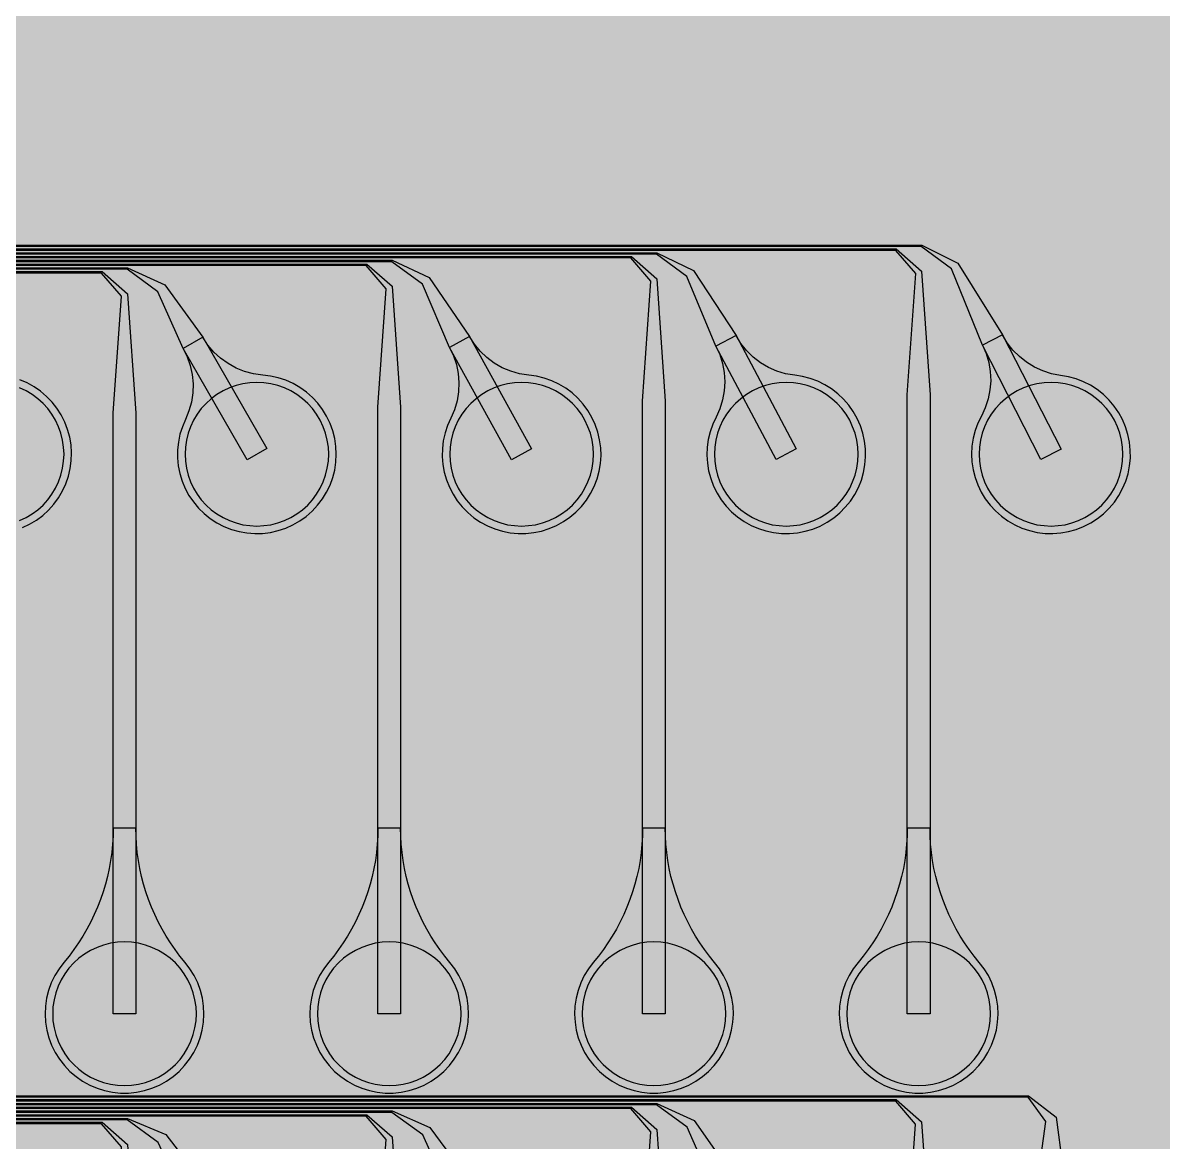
# Model space of a CAD drawing. Header units: metres. Extents: x -7220 to 10980, y -29667 to 1833.
# Drawn here: x -1167 to 341, y -23952 to -22472 of the extents above; entities that cross this region are included whole.
import ezdxf

# ---------------------------------------------------------------- set-up
doc = ezdxf.new("R2010")
doc.units = ezdxf.units.M
for name, color, linetype in [('Metal1', 4, 'CONTINUOUS'), ('Polyimide', 7, 'CONTINUOUS'), ('Polyimide_Negative', 5, 'CONTINUOUS')]:
    doc.layers.add(name, color=color, linetype=linetype)

msp = doc.modelspace()

# ---------------------------------------------------------------- hatches: boundary and pattern name
at = {"layer": 'Polyimide'}
msp.add_hatch(color=7, dxfattribs=at).paths.add_polyline_path([(4099.4, -13861.6), (4142.6, -14152.8), (4214.2, -14438.4), (4313.4, -14715.5), (4439.2, -14981.7), (4590.6, -15234.2), (4766, -15470.7), (4963.7, -15688.8), (5181.8, -15886.5), (5418.3, -16061.9), (5670.8, -16213.3), (5936.9, -16339.1), (6214.1, -16438.3), (6499.7, -16509.9), (6790.9, -16553.1), (7085, -16567.5), (9980.4, -16567.5), (10058.8, -16571.4), (10136.4, -16582.9), (10212.6, -16601.9), (10286.5, -16628.4), (10357.5, -16662), (10424.8, -16702.3), (10487.9, -16749.1), (10546.1, -16801.8), (10598.8, -16860), (10645.6, -16923), (10685.9, -16990.4), (10719.5, -17061.4), (10745.9, -17135.3), (10765, -17211.4), (10776.5, -17289.1), (10780.4, -17367.5), (10780.4, -21957.3), (10741.6, -22012.9), (10706, -22070.6), (10673.6, -22130.1), (10644.5, -22191.4), (10618.9, -22254.2), (10596.8, -22318.2), (10578.3, -22383.5), (10563.4, -22449.6), (10552.2, -22516.5), (10544.7, -22583.8), (10541, -22651.5), (10541, -22719.3), (10544.7, -22787), (10552.2, -22854.4), (10563.4, -22921.2), (10578.3, -22987.4), (10596.8, -23052.6), (10618.9, -23116.7), (10644.5, -23179.5), (10673.6, -23240.7), (10706, -23300.3), (10741.6, -23357.9), (10780.4, -23413.5), (10780.4, -28667.5), (10776.5, -28745.9), (10765, -28823.6), (10745.9, -28899.7), (10719.5, -28973.6), (10685.9, -29044.6), (10645.6, -29112), (10598.8, -29175), (10546.1, -29233.2), (10487.9, -29285.9), (10424.8, -29332.7), (10357.5, -29373), (10286.5, -29406.6), (10212.6, -29433.1), (10136.4, -29452.1), (10058.8, -29463.6), (9980.4, -29467.5), (-6219.6, -29467.5), (-6298, -29463.6), (-6375.7, -29452.1), (-6451.9, -29433.1), (-6525.8, -29406.6), (-6596.7, -29373), (-6664.1, -29332.7), (-6727.1, -29285.9), (-6785.3, -29233.2), (-6838, -29175), (-6884.8, -29112), (-6925.2, -29044.6), (-6958.7, -28973.6), (-6985.2, -28899.7), (-7004.3, -28823.6), (-7015.8, -28745.9), (-7019.6, -28667.5), (-7019.6, -23426.3), (-6979.4, -23370.1), (-6942.3, -23311.6), (-6908.7, -23251.2), (-6878.5, -23189), (-6851.8, -23125.1), (-6828.8, -23059.9), (-6809.5, -22993.4), (-6794, -22926), (-6782.4, -22857.8), (-6774.6, -22789.1), (-6770.7, -22720), (-6770.7, -22650.8), (-6774.6, -22581.8), (-6782.4, -22513), (-6794, -22444.8), (-6809.5, -22377.4), (-6828.8, -22311), (-6851.8, -22245.7), (-6878.5, -22181.9), (-6908.7, -22119.7), (-6942.3, -22059.2), (-6979.4, -22000.8), (-7019.6, -21944.5), (-7019.6, -17367.5), (-7015.8, -17289.1), (-7004.3, -17211.4), (-6985.2, -17135.3), (-6958.7, -17061.4), (-6925.2, -16990.4), (-6884.8, -16923), (-6838, -16860), (-6785.3, -16801.8), (-6727.1, -16749.1), (-6664.1, -16702.3), (-6596.7, -16662), (-6525.8, -16628.4), (-6451.9, -16601.9), (-6375.7, -16582.9), (-6298, -16571.4), (-6219.6, -16567.5), (-3314, -16567.5), (-3019.9, -16553.1), (-2728.7, -16509.9), (-2443.1, -16438.3), (-2165.9, -16339.1), (-1899.8, -16213.3), (-1647.3, -16061.9), (-1410.8, -15886.5), (-1192.7, -15688.8), (-995, -15470.7), (-819.6, -15234.2), (-668.2, -14981.7), (-542.4, -14715.5), (-443.2, -14438.4), (-371.6, -14152.8), (-328.4, -13861.6), (-314, -13567.5), (-314, -13373.5), (-317.5, -13328.1), (-327.7, -13283.8), (-344.6, -13241.5), (-367.6, -13202.3), (-396.4, -13167), (-430.1, -13136.5), (-468, -13111.4), (-509.3, -13092.3), (-509.3, -13092.3), (-578.2, -13061.3), (-642.2, -13021.2), (-700.3, -12973), (-751.3, -12917.3), (-794.4, -12855.3), (-828.7, -12788.1), (-853.7, -12716.8), (-868.9, -12642.8), (-874, -12567.5), (-868.9, -12492.2), (-853.7, -12418.2), (-828.7, -12346.9), (-794.4, -12279.7), (-751.3, -12217.7), (-700.3, -12162), (-642.2, -12113.8), (-578.2, -12073.7), (-509.3, -12042.7), (-509.3, -12042.7), (-468, -12023.6), (-430.1, -11998.5), (-396.4, -11968), (-367.6, -11932.7), (-344.6, -11893.5), (-327.7, -11851.2), (-317.5, -11806.9), (-314, -11761.5), (-314, -11074.3), (-317.5, -11028.9), (-327.7, -10984.6), (-344.6, -10942.4), (-367.6, -10903.1), (-396.4, -10867.8), (-430.1, -10837.3), (-468, -10812.2), (-509.3, -10793.2), (-509.3, -10793.2), (-578.2, -10762.1), (-642.2, -10722.1), (-700.3, -10673.8), (-751.3, -10618.1), (-794.4, -10556.1), (-828.7, -10488.9), (-853.7, -10417.6), (-868.9, -10343.7), (-874, -10268.3), (-868.9, -10193), (-853.7, -10119), (-828.7, -10047.8), (-794.4, -9980.5), (-751.3, -9918.5), (-700.3, -9862.9), (-642.2, -9814.6), (-578.2, -9774.6), (-509.3, -9743.5), (-509.3, -9743.5), (-468, -9724.5), (-430.1, -9699.4), (-396.4, -9668.8), (-367.6, -9633.5), (-344.6, -9594.3), (-327.7, -9552), (-317.5, -9507.7), (-314, -9462.4), (-314, -8775.1), (-317.5, -8729.8), (-327.7, -8685.5), (-344.6, -8643.2), (-367.6, -8604), (-396.4, -8568.7), (-430.1, -8538.1), (-468, -8513), (-509.3, -8494), (-509.3, -8494), (-578.2, -8462.9), (-642.2, -8422.9), (-700.3, -8374.6), (-751.3, -8319), (-794.4, -8257), (-828.7, -8189.7), (-853.7, -8118.5), (-868.9, -8044.5), (-874, -7969.2), (-868.9, -7893.8), (-853.7, -7819.9), (-828.7, -7748.6), (-794.4, -7681.4), (-751.3, -7619.4), (-700.3, -7563.7), (-642.2, -7515.4), (-578.2, -7475.4), (-509.3, -7444.3), (-509.3, -7444.3), (-468, -7425.3), (-430.1, -7400.2), (-396.4, -7369.7), (-367.6, -7334.4), (-344.6, -7295.1), (-327.7, -7252.9), (-317.5, -7208.6), (-314, -7163.2), (-314, -6476), (-317.5, -6430.6), (-327.7, -6386.3), (-344.6, -6344), (-367.6, -6304.8), (-396.4, -6269.5), (-430.1, -6239), (-468, -6213.9), (-509.3, -6194.8), (-509.3, -6194.8), (-578.2, -6163.8), (-642.2, -6123.7), (-700.3, -6075.5), (-751.3, -6019.8), (-794.4, -5957.8), (-828.7, -5890.6), (-853.7, -5819.3), (-868.9, -5745.3), (-874, -5670), (-868.9, -5594.7), (-853.7, -5520.7), (-828.7, -5449.4), (-794.4, -5382.2), (-751.3, -5320.2), (-700.3, -5264.5), (-642.2, -5216.3), (-578.2, -5176.2), (-509.3, -5145.2), (-509.3, -5145.2), (-468, -5126.1), (-430.1, -5101), (-396.4, -5070.5), (-367.6, -5035.2), (-344.6, -4996), (-327.7, -4953.7), (-317.5, -4909.4), (-314, -4864), (-314, 380), (-314, 1532.5), (-269, 1532.5), (-268.8, 1525.6), (-268.1, 1518.8), (-267, 1512), (-265.4, 1505.3), (-263.4, 1498.7), (-261, 1492.3), (-258.2, 1486.1), (-254.9, 1480), (-251.3, 1474.2), (-247.3, 1468.6), (-242.9, 1463.3), (-238.2, 1458.3), (-233.2, 1453.6), (-227.9, 1449.2), (-222.3, 1445.2), (-216.5, 1441.6), (-210.4, 1438.3), (-204.2, 1435.5), (-197.8, 1433.1), (-191.2, 1431.1), (-184.5, 1429.5), (-177.7, 1428.4), (-170.9, 1427.7), (-164, 1427.5), (-157.1, 1427.7), (-150.3, 1428.4), (-143.5, 1429.5), (-136.8, 1431.1), (-130.2, 1433.1), (-123.8, 1435.5), (-117.6, 1438.3), (-111.5, 1441.6), (-105.7, 1445.2), (-100.1, 1449.2), (-94.8, 1453.6), (-89.8, 1458.3), (-85.1, 1463.3), (-80.7, 1468.6), (-76.7, 1474.2), (-73.1, 1480), (-69.8, 1486.1), (-67, 1492.3), (-64.6, 1498.7), (-62.6, 1505.3), (-61, 1512), (-59.9, 1518.8), (-59.2, 1525.6), (-59, 1532.5), (1786, 1532.5), (3835, 1532.5), (3835.2, 1539), (3835.9, 1545.6), (3836.9, 1552), (3838.4, 1558.4), (3840.3, 1564.6), (3842.6, 1570.8), (3845.3, 1576.7), (3848.4, 1582.5), (3851.9, 1588.1), (3855.7, 1593.4), (3859.8, 1598.4), (3864.3, 1603.2), (3869.1, 1607.7), (3874.1, 1611.8), (3879.4, 1615.6), (3885, 1619.1), (3890.8, 1622.2), (3896.7, 1624.9), (3902.9, 1627.2), (3909.1, 1629.1), (3915.5, 1630.6), (3921.9, 1631.6), (3928.5, 1632.3), (3935, 1632.5), (3941.5, 1632.3), (3948.1, 1631.6), (3954.5, 1630.6), (3960.9, 1629.1), (3967.1, 1627.2), (3973.3, 1624.9), (3979.2, 1622.2), (3985, 1619.1), (3990.6, 1615.6), (3995.9, 1611.8), (4000.9, 1607.7), (4005.7, 1603.2), (4010.2, 1598.4), (4014.3, 1593.4), (4018.1, 1588.1), (4021.6, 1582.5), (4024.7, 1576.7), (4027.4, 1570.8), (4029.7, 1564.6), (4031.6, 1558.4), (4033.1, 1552), (4034.1, 1545.6), (4034.8, 1539), (4035, 1532.5), (4085, 1532.5), (4085, 380), (4085, 330), (4085, -4864), (4088.5, -4909.4), (4098.7, -4953.7), (4115.6, -4996), (4138.6, -5035.2), (4167.4, -5070.5), (4201.1, -5101), (4239, -5126.1), (4280.3, -5145.2), (4280.3, -5145.2), (4349.2, -5176.2), (4413.2, -5216.3), (4471.3, -5264.5), (4522.3, -5320.2), (4565.4, -5382.2), (4599.7, -5449.4), (4624.7, -5520.7), (4639.9, -5594.7), (4645, -5670), (4639.9, -5745.3), (4624.7, -5819.3), (4599.7, -5890.6), (4565.4, -5957.8), (4522.3, -6019.8), (4471.3, -6075.5), (4413.2, -6123.7), (4349.2, -6163.8), (4280.3, -6194.8), (4239, -6213.9), (4201.1, -6239), (4167.4, -6269.5), (4138.6, -6304.8), (4115.6, -6344), (4098.7, -6386.3), (4088.5, -6430.6), (4085, -6476), (4085, -13567.5), (4099.4, -13861.6)])

# ---------------------------------------------------------------- linework, layer by layer
at = {"layer": 'Metal1'}
for points in [[(1558.9, -18191.7), (1558.9, -25377.9), (1528.3, -25408.5), (-6017.5, -25408.5), (-6048.1, -25377.9), (-6048.1, -22796.6), (-6017.5, -22766), (21.9, -22766), (69.5, -22789.8), (128.8, -22884.6), (206.2, -23035.7), (179.5, -23049.3), (102.1, -22898.3), (61.2, -22797.5), (21.4, -22768), (-6016.7, -22768), (-6046.1, -22797.4), (-6046.1, -25377.1), (-6016.7, -25406.5), (1527.5, -25406.5), (1556.9, -25377.1), (1556.9, -18191.7)], [(1553.9, -18191.7), (1553.9, -25372.9), (1523.3, -25403.5), (-6012.5, -25403.5), (-6043.1, -25372.9), (-6043.1, -22801.6), (-6012.5, -22771), (-11.7, -22771), (21.8, -22800.4), (32.9, -22964.2), (32.9, -23782.5), (2.9, -23782.5), (2.9, -22964.2), (14, -22803.6), (-12.5, -22773), (-6011.7, -22773), (-6041.1, -22802.4), (-6041.1, -25372.1), (-6011.7, -25401.5), (1522.5, -25401.5), (1551.9, -25372.1), (1551.9, -18191.7)], [(1548.9, -18191.7), (1548.9, -25367.9), (1518.3, -25398.5), (-6007.5, -25398.5), (-6038.1, -25367.9), (-6038.1, -22806.6), (-6007.5, -22776), (-328.1, -22776), (-279.9, -22799.4), (-223.6, -22885.6), (-143.9, -23035.5), (-170.4, -23049.5), (-250.1, -22899.7), (-288.6, -22807.6), (-328.6, -22778), (-6006.7, -22778), (-6036.1, -22807.4), (-6036.1, -25367.1), (-6006.7, -25396.5), (1517.5, -25396.5), (1546.9, -25367.1), (1546.9, -18191.7)], [(1543.9, -18191.7), (1543.9, -25362.9), (1513.3, -25393.5), (-6002.5, -25393.5), (-6033.1, -25362.9), (-6033.1, -22811.6), (-6002.5, -22781), (-361.7, -22781), (-328.2, -22810.4), (-317.1, -22972.2), (-317.1, -23782.5), (-347.1, -23782.5), (-347.1, -22972.2), (-336.1, -22813.6), (-362.5, -22783), (-6001.7, -22783), (-6031.1, -22812.4), (-6031.1, -25362.1), (-6001.7, -25391.5), (1512.5, -25391.5), (1541.9, -25362.1), (1541.9, -18191.7)], [(1538.9, -18191.7), (1538.9, -25357.9), (1508.3, -25388.5), (-5997.5, -25388.5), (-6028.1, -25357.9), (-6028.1, -22816.6), (-5997.5, -22786), (-678.1, -22786), (-629.3, -22808.9), (-576.1, -22886.7), (-494, -23035.2), (-520.3, -23049.8), (-602.3, -22901.2), (-638.3, -22817.6), (-678.6, -22788), (-5996.7, -22788), (-6026.1, -22817.4), (-6026.1, -25357.1), (-5996.7, -25386.5), (1507.5, -25386.5), (1536.9, -25357.1), (1536.9, -18191.7)], [(1533.9, -18191.7), (1533.9, -25352.9), (1503.3, -25383.5), (-5992.5, -25383.5), (-6023.1, -25352.9), (-6023.1, -22821.6), (-5992.5, -22791), (-711.7, -22791), (-678.2, -22820.4), (-667.1, -22980.2), (-667.1, -23782.5), (-697.1, -23782.5), (-697.1, -22980.2), (-686.1, -22823.6), (-712.5, -22793), (-5991.7, -22793), (-6021.1, -22822.4), (-6021.1, -25352.1), (-5991.7, -25381.5), (1502.5, -25381.5), (1531.9, -25352.1), (1531.9, -18191.7)], [(1528.9, -18191.7), (1528.9, -25347.9), (1498.3, -25378.5), (-5987.5, -25378.5), (-6018.1, -25347.9), (-6018.1, -22826.6), (-5987.5, -22796), (-1028.1, -22796), (-978.7, -22818.3), (-928.7, -22887.9), (-844.1, -23035), (-870.1, -23050), (-954.7, -22902.9), (-988, -22827.7), (-1028.6, -22798), (-5986.7, -22798), (-6016.1, -22827.4), (-6016.1, -25347.1), (-5986.7, -25376.5), (1497.5, -25376.5), (1526.9, -25347.1), (1526.9, -18191.7)], [(1523.9, -18191.7), (1523.9, -25342.9), (1493.3, -25373.5), (-5982.5, -25373.5), (-6013.1, -25342.9), (-6013.1, -22831.6), (-5982.5, -22801), (-1061.7, -22801), (-1028.1, -22830.3), (-1017.1, -22988.2), (-1017.1, -23782.5), (-1047.1, -23782.5), (-1047.1, -22988.2), (-1036.1, -22833.7), (-1062.5, -22803), (-5981.7, -22803), (-6011.1, -22832.4), (-6011.1, -25342.1), (-5981.7, -25371.5), (1492.5, -25371.5), (1521.9, -25342.1), (1521.9, -18191.7)], [(1398.9, -18191.7), (1398.9, -25217.9), (1368.3, -25248.5), (-5857.5, -25248.5), (-5888.1, -25217.9), (-5888.1, -23921.6), (-5857.5, -23891), (163.3, -23891), (199.6, -23919.2), (207.9, -23982.8), (207.9, -24152.5), (177.9, -24152.5), (177.9, -23982.8), (186.1, -23924.8), (162.5, -23893), (-5856.7, -23893), (-5886.1, -23922.4), (-5886.1, -25217.1), (-5856.7, -25246.5), (1367.5, -25246.5), (1396.9, -25217.1), (1396.9, -18191.7)], [(1393.9, -18191.7), (1393.9, -25212.9), (1363.3, -25243.5), (-5852.5, -25243.5), (-5883.1, -25212.9), (-5883.1, -23926.6), (-5852.5, -23896), (-11.7, -23896), (21.8, -23925.4), (32.9, -24086.2), (32.9, -24892.5), (2.9, -24892.5), (2.9, -24086.2), (13.9, -23928.6), (-12.5, -23898), (-5851.7, -23898), (-5881.1, -23927.4), (-5881.1, -25212.1), (-5851.7, -25241.5), (1362.5, -25241.5), (1391.9, -25212.1), (1391.9, -18191.7)], [(1388.9, -18191.7), (1388.9, -25207.9), (1358.3, -25238.5), (-5847.5, -25238.5), (-5878.1, -25207.9), (-5878.1, -23931.6), (-5847.5, -23901), (-328.1, -23901), (-279, -23923.6), (-227.4, -23997.3), (-144.1, -24145.1), (-170.2, -24159.9), (-253.5, -24012), (-288.2, -23932.6), (-328.6, -23903), (-5846.7, -23903), (-5876.1, -23932.4), (-5876.1, -25207.1), (-5846.7, -25236.5), (1357.5, -25236.5), (1386.9, -25207.1), (1386.9, -18191.7)], [(1383.9, -18191.7), (1383.9, -25202.9), (1353.3, -25233.5), (-5842.5, -25233.5), (-5873.1, -25202.9), (-5873.1, -23936.6), (-5842.5, -23906), (-361.7, -23906), (-328.1, -23935.4), (-317.1, -24094.2), (-317.1, -24892.5), (-347.1, -24892.5), (-347.1, -24094.2), (-336.1, -23938.6), (-362.5, -23908), (-5841.7, -23908), (-5871.1, -23937.4), (-5871.1, -25202.1), (-5841.7, -25231.5), (1352.5, -25231.5), (1381.9, -25202.1), (1381.9, -18191.7)], [(1378.9, -18191.7), (1378.9, -25197.9), (1348.3, -25228.5), (-5837.5, -25228.5), (-5868.1, -25197.9), (-5868.1, -23941.6), (-5837.5, -23911), (-678.1, -23911), (-628.4, -23933), (-580.1, -23998.6), (-494.2, -24144.9), (-520.1, -24160.1), (-606, -24013.8), (-637.9, -23942.7), (-678.6, -23913), (-5836.7, -23913), (-5866.1, -23942.4), (-5866.1, -25197.1), (-5836.7, -25226.5), (1347.5, -25226.5), (1376.9, -25197.1), (1376.9, -18191.7)], [(1373.9, -18191.7), (1373.9, -25192.9), (1343.3, -25223.5), (-5832.5, -25223.5), (-5863.1, -25192.9), (-5863.1, -23946.6), (-5832.5, -23916), (-711.7, -23916), (-678.1, -23945.3), (-667.1, -24102.2), (-667.1, -24892.5), (-697.1, -24892.5), (-697.1, -24102.2), (-686.1, -23948.7), (-712.5, -23918), (-5831.7, -23918), (-5861.1, -23947.4), (-5861.1, -25192.1), (-5831.7, -25221.5), (1342.5, -25221.5), (1371.9, -25192.1), (1371.9, -18191.7)], [(1368.9, -18191.7), (1368.9, -25187.9), (1338.3, -25218.5), (-5827.5, -25218.5), (-5858.1, -25187.9), (-5858.1, -23951.6), (-5827.5, -23921), (-1028.1, -23921), (-977.7, -23942.4), (-933, -24000), (-844.3, -24144.7), (-869.9, -24160.3), (-958.6, -24015.6), (-987.7, -23952.8), (-1028.6, -23923), (-5826.7, -23923), (-5856.1, -23952.4), (-5856.1, -25187.1), (-5826.7, -25216.5), (1337.5, -25216.5), (1366.9, -25187.1), (1366.9, -18191.7)], [(1363.9, -18191.7), (1363.9, -25182.9), (1333.3, -25213.5), (-5822.5, -25213.5), (-5853.1, -25182.9), (-5853.1, -23956.6), (-5822.5, -23926), (-1061.7, -23926), (-1028.1, -23955.3), (-1017.1, -24110.2), (-1017.1, -24892.5), (-1047.1, -24892.5), (-1047.1, -24110.2), (-1036.2, -23958.7), (-1062.5, -23928), (-5821.7, -23928), (-5851.1, -23957.4), (-5851.1, -25182.1), (-5821.7, -25211.5), (1332.5, -25211.5), (1361.9, -25182.1), (1361.9, -18191.7)], [(-1167.2, -23139.6), (-1157.7, -23135.1), (-1148.7, -23129.7), (-1140.3, -23123.5), (-1132.6, -23116.4), (-1125.6, -23108.6), (-1119.4, -23100.2), (-1114.1, -23091.1), (-1109.7, -23081.6), (-1106.3, -23071.7), (-1103.9, -23061.5), (-1102.5, -23051.1), (-1102.1, -23040.6), (-1102.8, -23030.2), (-1104.6, -23019.9), (-1107.4, -23009.7), (-1111.1, -23000), (-1115.8, -22990.6), (-1121.5, -22981.8), (-1128, -22973.5), (-1135.2, -22966), (-1143.2, -22959.2), (-1151.8, -22953.2), (-1161, -22948.2), (-1170.6, -22944)]]:
    msp.add_lwpolyline(points, dxfattribs=at)
for points in [[(-954.7, -22902.9), (-949.3, -22913.8), (-945.3, -22925.3), (-942.6, -22937.2), (-941.5, -22949.3), (-941.8, -22961.5), (-943.6, -22973.5), (-946.9, -22985.3), (-951.5, -22996.5), (-955.6, -23006.2), (-958.8, -23016.2), (-960.9, -23026.4), (-962, -23036.8), (-962, -23047.3), (-961, -23057.8), (-959, -23068), (-955.9, -23078.1), (-951.9, -23087.7), (-946.9, -23097), (-941, -23105.6), (-934.3, -23113.7), (-926.8, -23121), (-918.7, -23127.6), (-909.9, -23133.3), (-900.6, -23138.1), (-890.8, -23141.9), (-880.7, -23144.8), (-870.4, -23146.7), (-860, -23147.5), (-849.5, -23147.2), (-839.1, -23145.9), (-828.9, -23143.6), (-818.9, -23140.3), (-809.4, -23136), (-800.3, -23130.8), (-791.8, -23124.7), (-783.9, -23117.8), (-776.8, -23110.1), (-770.4, -23101.7), (-765, -23092.8), (-760.4, -23083.4), (-756.8, -23073.5), (-754.2, -23063.4), (-752.7, -23053), (-752.1, -23042.5), (-752.6, -23032.1), (-754.2, -23021.7), (-756.8, -23011.6), (-760.4, -23001.7), (-764.9, -22992.3), (-770.4, -22983.3), (-776.7, -22975), (-783.8, -22967.3), (-791.7, -22960.4), (-800.2, -22954.3), (-809.3, -22949), (-818.9, -22944.7), (-828.8, -22941.4), (-839, -22939.1), (-849.4, -22937.8), (-861.5, -22936.1), (-873.3, -22933.1), (-884.6, -22928.6), (-895.3, -22922.7), (-905.2, -22915.6), (-914.1, -22907.4), (-922, -22898.1), (-928.7, -22887.9), (-954.7, -22902.9)], [(-602.3, -22901.2), (-597.1, -22912.2), (-593.3, -22923.8), (-590.8, -22935.7), (-589.9, -22947.9), (-590.4, -22960), (-592.4, -22972.1), (-595.9, -22983.7), (-600.7, -22994.9), (-605, -23004.5), (-608.3, -23014.4), (-610.6, -23024.7), (-611.9, -23035.1), (-612.1, -23045.5), (-611.3, -23056), (-609.4, -23066.3), (-606.5, -23076.4), (-602.6, -23086.1), (-597.8, -23095.4), (-592.1, -23104.2), (-585.5, -23112.3), (-578.2, -23119.8), (-570.1, -23126.5), (-561.4, -23132.4), (-552.2, -23137.3), (-542.5, -23141.4), (-532.5, -23144.4), (-522.2, -23146.4), (-511.8, -23147.4), (-501.3, -23147.3), (-490.9, -23146.2), (-480.6, -23144.1), (-470.6, -23140.9), (-461, -23136.8), (-451.8, -23131.7), (-443.2, -23125.8), (-435.2, -23119), (-427.9, -23111.5), (-421.5, -23103.2), (-415.8, -23094.4), (-411.1, -23085), (-407.4, -23075.2), (-404.6, -23065.1), (-402.8, -23054.8), (-402.1, -23044.3), (-402.5, -23033.9), (-403.9, -23023.5), (-406.3, -23013.3), (-409.7, -23003.4), (-414.1, -22993.9), (-419.4, -22984.8), (-425.6, -22976.4), (-432.6, -22968.6), (-440.3, -22961.5), (-448.7, -22955.2), (-457.7, -22949.9), (-467.2, -22945.4), (-477.1, -22941.9), (-487.2, -22939.4), (-497.6, -22937.9), (-509.7, -22936.1), (-521.4, -22932.8), (-532.6, -22928.1), (-543.2, -22922.1), (-553, -22914.8), (-561.8, -22906.4), (-569.6, -22897), (-576.1, -22886.7), (-602.3, -22901.2)], [(-250.1, -22899.7), (-245, -22910.8), (-241.3, -22922.4), (-239.1, -22934.4), (-238.3, -22946.6), (-239.1, -22958.7), (-241.3, -22970.7), (-244.9, -22982.3), (-249.9, -22993.4), (-254.4, -23002.9), (-257.8, -23012.8), (-260.3, -23023), (-261.7, -23033.4), (-262.1, -23043.8), (-261.5, -23054.3), (-259.8, -23064.6), (-257, -23074.8), (-253.3, -23084.6), (-248.7, -23093.9), (-243.1, -23102.8), (-236.6, -23111.1), (-229.4, -23118.7), (-221.5, -23125.5), (-212.9, -23131.5), (-203.7, -23136.6), (-194.1, -23140.8), (-184.1, -23144), (-173.9, -23146.2), (-163.5, -23147.3), (-153, -23147.4), (-142.5, -23146.5), (-132.2, -23144.5), (-122.2, -23141.5), (-112.5, -23137.5), (-103.3, -23132.6), (-94.5, -23126.8), (-86.4, -23120.1), (-79.1, -23112.7), (-72.4, -23104.6), (-66.7, -23095.8), (-61.8, -23086.6), (-57.9, -23076.8), (-55, -23066.8), (-53.1, -23056.5), (-52.2, -23046), (-52.4, -23035.6), (-53.6, -23025.1), (-55.8, -23014.9), (-59.1, -23004.9), (-63.3, -22995.4), (-68.5, -22986.2), (-74.5, -22977.7), (-81.4, -22969.8), (-89, -22962.6), (-97.3, -22956.2), (-106.2, -22950.7), (-115.6, -22946), (-125.5, -22942.4), (-135.6, -22939.7), (-145.9, -22938.1), (-158, -22936.1), (-169.6, -22932.6), (-180.8, -22927.7), (-191.3, -22921.5), (-200.9, -22914.1), (-209.6, -22905.5), (-217.2, -22896), (-223.6, -22885.6), (-250.1, -22899.7)], [(102.1, -22898.3), (107, -22909.5), (110.5, -22921.2), (112.5, -22933.2), (113.1, -22945.3), (112.2, -22957.5), (109.8, -22969.4), (106, -22981), (100.8, -22992), (96.2, -23001.4), (92.6, -23011.3), (90, -23021.4), (88.4, -23031.8), (87.9, -23042.3), (88.4, -23052.7), (89.9, -23063.1), (92.5, -23073.2), (96, -23083.1), (100.6, -23092.6), (106, -23101.5), (112.3, -23109.9), (119.4, -23117.6), (127.3, -23124.5), (135.8, -23130.6), (144.9, -23135.9), (154.4, -23140.2), (164.3, -23143.5), (174.6, -23145.9), (185, -23147.2), (195.4, -23147.5), (205.9, -23146.7), (216.2, -23144.9), (226.3, -23142), (236, -23138.2), (245.4, -23133.4), (254.2, -23127.7), (262.4, -23121.2), (269.9, -23113.9), (276.6, -23105.9), (282.5, -23097.2), (287.5, -23088), (291.6, -23078.3), (294.7, -23068.3), (296.7, -23058), (297.8, -23047.6), (297.7, -23037.1), (296.7, -23026.7), (294.6, -23016.4), (291.5, -23006.4), (287.4, -22996.8), (282.4, -22987.6), (276.5, -22978.9), (269.7, -22970.9), (262.2, -22963.6), (254, -22957.1), (245.2, -22951.4), (235.8, -22946.7), (226.1, -22942.9), (216, -22940.1), (205.6, -22938.3), (193.7, -22936.1), (182, -22932.4), (171, -22927.4), (160.6, -22921), (151, -22913.4), (142.5, -22904.8), (135, -22895.1), (128.8, -22884.6), (102.1, -22898.3)], [(-1047.1, -23536.9), (-1047.3, -23547.7), (-1048, -23558.4), (-1049, -23569.1), (-1050.5, -23579.7), (-1052.3, -23590.3), (-1054.6, -23600.8), (-1057.3, -23611.1), (-1060.4, -23621.4), (-1063.9, -23631.6), (-1067.8, -23641.6), (-1072.1, -23651.4), (-1076.7, -23661.1), (-1081.8, -23670.6), (-1087.2, -23679.9), (-1092.9, -23688.9), (-1099, -23697.7), (-1105.5, -23706.3), (-1112.3, -23714.6), (-1118.7, -23723.1), (-1124.2, -23732.1), (-1128.9, -23741.7), (-1132.5, -23751.6), (-1135.1, -23761.9), (-1136.6, -23772.4), (-1137.1, -23783), (-1136.5, -23793.6), (-1134.9, -23804.1), (-1132.2, -23814.3), (-1128.5, -23824.2), (-1123.8, -23833.7), (-1118.1, -23842.7), (-1111.6, -23851.1), (-1104.3, -23858.8), (-1096.2, -23865.7), (-1087.5, -23871.7), (-1078.2, -23876.8), (-1068.5, -23881), (-1058.4, -23884.2), (-1048, -23886.3), (-1037.4, -23887.4), (-1026.8, -23887.4), (-1016.3, -23886.3), (-1005.9, -23884.2), (-995.8, -23881), (-986, -23876.8), (-976.7, -23871.7), (-968, -23865.7), (-960, -23858.8), (-952.6, -23851.1), (-946.1, -23842.7), (-940.5, -23833.7), (-935.8, -23824.2), (-932.1, -23814.3), (-929.4, -23804.1), (-927.7, -23793.6), (-927.1, -23783), (-927.6, -23772.4), (-929.2, -23761.9), (-931.8, -23751.6), (-935.4, -23741.7), (-940, -23732.1), (-945.6, -23723.1), (-952, -23714.6), (-958.8, -23706.3), (-965.2, -23697.7), (-971.3, -23688.9), (-977.1, -23679.9), (-982.5, -23670.6), (-987.5, -23661.1), (-992.2, -23651.4), (-996.4, -23641.6), (-1000.3, -23631.6), (-1003.8, -23621.4), (-1006.9, -23611.1), (-1009.6, -23600.8), (-1011.9, -23590.3), (-1013.8, -23579.7), (-1015.2, -23569.1), (-1016.3, -23558.4), (-1016.9, -23547.7), (-1017.1, -23536.9), (-1047.1, -23536.9)], [(-697.1, -23536.9), (-697.3, -23547.7), (-698, -23558.4), (-699, -23569.1), (-700.5, -23579.7), (-702.3, -23590.3), (-704.6, -23600.8), (-707.3, -23611.1), (-710.4, -23621.4), (-713.9, -23631.6), (-717.8, -23641.6), (-722.1, -23651.4), (-726.7, -23661.1), (-731.8, -23670.6), (-737.2, -23679.9), (-742.9, -23688.9), (-749, -23697.7), (-755.5, -23706.3), (-762.3, -23714.6), (-768.7, -23723.1), (-774.2, -23732.1), (-778.9, -23741.7), (-782.5, -23751.6), (-785.1, -23761.9), (-786.6, -23772.4), (-787.1, -23783), (-786.5, -23793.6), (-784.9, -23804.1), (-782.2, -23814.3), (-778.5, -23824.2), (-773.8, -23833.7), (-768.1, -23842.7), (-761.6, -23851.1), (-754.3, -23858.8), (-746.2, -23865.7), (-737.5, -23871.7), (-728.2, -23876.8), (-718.5, -23881), (-708.4, -23884.2), (-698, -23886.3), (-687.4, -23887.4), (-676.8, -23887.4), (-666.3, -23886.3), (-655.9, -23884.2), (-645.8, -23881), (-636, -23876.8), (-626.7, -23871.7), (-618, -23865.7), (-610, -23858.8), (-602.6, -23851.1), (-596.1, -23842.7), (-590.5, -23833.7), (-585.8, -23824.2), (-582.1, -23814.3), (-579.4, -23804.1), (-577.7, -23793.6), (-577.1, -23783), (-577.6, -23772.4), (-579.2, -23761.9), (-581.8, -23751.6), (-585.4, -23741.7), (-590, -23732.1), (-595.6, -23723.1), (-602, -23714.6), (-608.8, -23706.3), (-615.2, -23697.7), (-621.3, -23688.9), (-627.1, -23679.9), (-632.5, -23670.6), (-637.5, -23661.1), (-642.2, -23651.4), (-646.4, -23641.6), (-650.3, -23631.6), (-653.8, -23621.4), (-656.9, -23611.1), (-659.6, -23600.8), (-661.9, -23590.3), (-663.8, -23579.7), (-665.2, -23569.1), (-666.3, -23558.4), (-666.9, -23547.7), (-667.1, -23536.9), (-697.1, -23536.9)], [(-347.1, -23536.9), (-347.3, -23547.7), (-348, -23558.4), (-349, -23569.1), (-350.5, -23579.7), (-352.3, -23590.3), (-354.6, -23600.8), (-357.3, -23611.1), (-360.4, -23621.4), (-363.9, -23631.6), (-367.8, -23641.6), (-372.1, -23651.4), (-376.7, -23661.1), (-381.8, -23670.6), (-387.2, -23679.9), (-392.9, -23688.9), (-399, -23697.7), (-405.5, -23706.3), (-412.3, -23714.6), (-418.7, -23723.1), (-424.2, -23732.1), (-428.9, -23741.7), (-432.5, -23751.6), (-435.1, -23761.9), (-436.6, -23772.4), (-437.1, -23783), (-436.5, -23793.6), (-434.9, -23804.1), (-432.2, -23814.3), (-428.5, -23824.2), (-423.8, -23833.7), (-418.1, -23842.7), (-411.6, -23851.1), (-404.3, -23858.8), (-396.2, -23865.7), (-387.5, -23871.7), (-378.2, -23876.8), (-368.5, -23881), (-358.4, -23884.2), (-348, -23886.3), (-337.4, -23887.4), (-326.8, -23887.4), (-316.3, -23886.3), (-305.9, -23884.2), (-295.8, -23881), (-286, -23876.8), (-276.7, -23871.7), (-268, -23865.7), (-260, -23858.8), (-252.6, -23851.1), (-246.1, -23842.7), (-240.5, -23833.7), (-235.8, -23824.2), (-232.1, -23814.3), (-229.4, -23804.1), (-227.7, -23793.6), (-227.1, -23783), (-227.6, -23772.4), (-229.2, -23761.9), (-231.8, -23751.6), (-235.4, -23741.7), (-240, -23732.1), (-245.6, -23723.1), (-252, -23714.6), (-258.8, -23706.3), (-265.2, -23697.7), (-271.3, -23688.9), (-277.1, -23679.9), (-282.5, -23670.6), (-287.5, -23661.1), (-292.2, -23651.4), (-296.4, -23641.6), (-300.3, -23631.6), (-303.8, -23621.4), (-306.9, -23611.1), (-309.6, -23600.8), (-311.9, -23590.3), (-313.8, -23579.7), (-315.2, -23569.1), (-316.3, -23558.4), (-316.9, -23547.7), (-317.1, -23536.9), (-347.1, -23536.9)], [(2.9, -23536.9), (2.7, -23547.7), (2, -23558.4), (1, -23569.1), (-0.5, -23579.7), (-2.3, -23590.3), (-4.6, -23600.8), (-7.3, -23611.1), (-10.4, -23621.4), (-13.9, -23631.6), (-17.8, -23641.6), (-22.1, -23651.4), (-26.7, -23661.1), (-31.8, -23670.6), (-37.2, -23679.9), (-42.9, -23688.9), (-49, -23697.7), (-55.5, -23706.3), (-62.3, -23714.6), (-68.7, -23723.1), (-74.2, -23732.1), (-78.9, -23741.7), (-82.5, -23751.6), (-85.1, -23761.9), (-86.6, -23772.4), (-87.1, -23783), (-86.5, -23793.6), (-84.9, -23804.1), (-82.2, -23814.3), (-78.5, -23824.2), (-73.8, -23833.7), (-68.1, -23842.7), (-61.6, -23851.1), (-54.3, -23858.8), (-46.2, -23865.7), (-37.5, -23871.7), (-28.2, -23876.8), (-18.5, -23881), (-8.4, -23884.2), (2, -23886.3), (12.6, -23887.4), (23.2, -23887.4), (33.7, -23886.3), (44.1, -23884.2), (54.2, -23881), (64, -23876.8), (73.3, -23871.7), (82, -23865.7), (90, -23858.8), (97.4, -23851.1), (103.9, -23842.7), (109.5, -23833.7), (114.2, -23824.2), (117.9, -23814.3), (120.6, -23804.1), (122.3, -23793.6), (122.9, -23783), (122.4, -23772.4), (120.8, -23761.9), (118.2, -23751.6), (114.6, -23741.7), (110, -23732.1), (104.4, -23723.1), (98, -23714.6), (91.2, -23706.3), (84.8, -23697.7), (78.7, -23688.9), (72.9, -23679.9), (67.5, -23670.6), (62.5, -23661.1), (57.8, -23651.4), (53.6, -23641.6), (49.7, -23631.6), (46.2, -23621.4), (43.1, -23611.1), (40.4, -23600.8), (38.1, -23590.3), (36.2, -23579.7), (34.8, -23569.1), (33.7, -23558.4), (33.1, -23547.7), (32.9, -23536.9), (2.9, -23536.9)]]:
    msp.add_lwpolyline(points, close=True, dxfattribs=at)
at = {"layer": 'Polyimide_Negative'}
for points in [[(-762.1, -23042.5), (-762.6, -23033.2), (-764, -23024), (-766.2, -23014.9), (-769.4, -23006.1), (-773.3, -22997.7), (-778.1, -22989.7), (-783.7, -22982.2), (-789.9, -22975.3), (-796.9, -22969.1), (-804.3, -22963.5), (-812.3, -22958.7), (-820.8, -22954.7), (-829.5, -22951.6), (-838.6, -22949.3), (-847.8, -22948), (-857.1, -22947.5), (-866.4, -22948), (-875.7, -22949.3), (-884.7, -22951.6), (-893.5, -22954.7), (-901.9, -22958.7), (-909.9, -22963.5), (-917.4, -22969.1), (-924.3, -22975.3), (-930.6, -22982.2), (-936.1, -22989.7), (-940.9, -22997.7), (-944.9, -23006.1), (-948, -23014.9), (-950.3, -23024), (-951.7, -23033.2), (-952.1, -23042.5), (-951.7, -23051.8), (-950.3, -23061), (-948, -23070.1), (-944.9, -23078.9), (-940.9, -23087.3), (-936.1, -23095.3), (-930.6, -23102.8), (-924.3, -23109.7), (-917.4, -23115.9), (-909.9, -23121.5), (-901.9, -23126.3), (-893.5, -23130.3), (-884.7, -23133.4), (-875.7, -23135.7), (-866.4, -23137), (-857.1, -23137.5), (-847.8, -23137), (-838.6, -23135.7), (-829.5, -23133.4), (-820.8, -23130.3), (-812.3, -23126.3), (-804.3, -23121.5), (-796.9, -23115.9), (-789.9, -23109.7), (-783.7, -23102.8), (-778.1, -23095.3), (-773.3, -23087.3), (-769.4, -23078.9), (-766.2, -23070.1), (-764, -23061), (-762.6, -23051.8), (-762.1, -23042.5)], [(-412.1, -23042.5), (-412.6, -23033.2), (-414, -23024), (-416.2, -23014.9), (-419.4, -23006.1), (-423.3, -22997.7), (-428.1, -22989.7), (-433.7, -22982.2), (-439.9, -22975.3), (-446.9, -22969.1), (-454.3, -22963.5), (-462.3, -22958.7), (-470.8, -22954.7), (-479.5, -22951.6), (-488.6, -22949.3), (-497.8, -22948), (-507.1, -22947.5), (-516.4, -22948), (-525.7, -22949.3), (-534.7, -22951.6), (-543.5, -22954.7), (-551.9, -22958.7), (-559.9, -22963.5), (-567.4, -22969.1), (-574.3, -22975.3), (-580.6, -22982.2), (-586.1, -22989.7), (-590.9, -22997.7), (-594.9, -23006.1), (-598, -23014.9), (-600.3, -23024), (-601.7, -23033.2), (-602.1, -23042.5), (-601.7, -23051.8), (-600.3, -23061), (-598, -23070.1), (-594.9, -23078.9), (-590.9, -23087.3), (-586.1, -23095.3), (-580.6, -23102.8), (-574.3, -23109.7), (-567.4, -23115.9), (-559.9, -23121.5), (-551.9, -23126.3), (-543.5, -23130.3), (-534.7, -23133.4), (-525.7, -23135.7), (-516.4, -23137), (-507.1, -23137.5), (-497.8, -23137), (-488.6, -23135.7), (-479.5, -23133.4), (-470.8, -23130.3), (-462.3, -23126.3), (-454.3, -23121.5), (-446.9, -23115.9), (-439.9, -23109.7), (-433.7, -23102.8), (-428.1, -23095.3), (-423.3, -23087.3), (-419.4, -23078.9), (-416.2, -23070.1), (-414, -23061), (-412.6, -23051.8), (-412.1, -23042.5)], [(-62.1, -23042.5), (-62.6, -23033.2), (-64, -23024), (-66.2, -23014.9), (-69.4, -23006.1), (-73.3, -22997.7), (-78.1, -22989.7), (-83.7, -22982.2), (-89.9, -22975.3), (-96.9, -22969.1), (-104.3, -22963.5), (-112.3, -22958.7), (-120.8, -22954.7), (-129.5, -22951.6), (-138.6, -22949.3), (-147.8, -22948), (-157.1, -22947.5), (-166.4, -22948), (-175.7, -22949.3), (-184.7, -22951.6), (-193.5, -22954.7), (-201.9, -22958.7), (-209.9, -22963.5), (-217.4, -22969.1), (-224.3, -22975.3), (-230.6, -22982.2), (-236.1, -22989.7), (-240.9, -22997.7), (-244.9, -23006.1), (-248, -23014.9), (-250.3, -23024), (-251.7, -23033.2), (-252.1, -23042.5), (-251.7, -23051.8), (-250.3, -23061), (-248, -23070.1), (-244.9, -23078.9), (-240.9, -23087.3), (-236.1, -23095.3), (-230.6, -23102.8), (-224.3, -23109.7), (-217.4, -23115.9), (-209.9, -23121.5), (-201.9, -23126.3), (-193.5, -23130.3), (-184.7, -23133.4), (-175.7, -23135.7), (-166.4, -23137), (-157.1, -23137.5), (-147.8, -23137), (-138.6, -23135.7), (-129.5, -23133.4), (-120.8, -23130.3), (-112.3, -23126.3), (-104.3, -23121.5), (-96.9, -23115.9), (-89.9, -23109.7), (-83.7, -23102.8), (-78.1, -23095.3), (-73.3, -23087.3), (-69.4, -23078.9), (-66.2, -23070.1), (-64, -23061), (-62.6, -23051.8), (-62.1, -23042.5)], [(287.9, -23042.5), (287.4, -23033.2), (286, -23024), (283.8, -23014.9), (280.6, -23006.1), (276.7, -22997.7), (271.9, -22989.7), (266.3, -22982.2), (260.1, -22975.3), (253.1, -22969.1), (245.7, -22963.5), (237.7, -22958.7), (229.2, -22954.7), (220.5, -22951.6), (211.4, -22949.3), (202.2, -22948), (192.9, -22947.5), (183.6, -22948), (174.3, -22949.3), (165.3, -22951.6), (156.5, -22954.7), (148.1, -22958.7), (140.1, -22963.5), (132.6, -22969.1), (125.7, -22975.3), (119.4, -22982.2), (113.9, -22989.7), (109.1, -22997.7), (105.1, -23006.1), (102, -23014.9), (99.7, -23024), (98.3, -23033.2), (97.9, -23042.5), (98.3, -23051.8), (99.7, -23061), (102, -23070.1), (105.1, -23078.9), (109.1, -23087.3), (113.9, -23095.3), (119.4, -23102.8), (125.7, -23109.7), (132.6, -23115.9), (140.1, -23121.5), (148.1, -23126.3), (156.5, -23130.3), (165.3, -23133.4), (174.3, -23135.7), (183.6, -23137), (192.9, -23137.5), (202.2, -23137), (211.4, -23135.7), (220.5, -23133.4), (229.2, -23130.3), (237.7, -23126.3), (245.7, -23121.5), (253.1, -23115.9), (260.1, -23109.7), (266.3, -23102.8), (271.9, -23095.3), (276.7, -23087.3), (280.6, -23078.9), (283.8, -23070.1), (286, -23061), (287.4, -23051.8), (287.9, -23042.5)], [(-937.1, -23782.5), (-937.6, -23773.2), (-939, -23764), (-941.2, -23754.9), (-944.4, -23746.1), (-948.3, -23737.7), (-953.1, -23729.7), (-958.7, -23722.2), (-964.9, -23715.3), (-971.9, -23709.1), (-979.3, -23703.5), (-987.3, -23698.7), (-995.8, -23694.7), (-1004.5, -23691.6), (-1013.6, -23689.3), (-1022.8, -23688), (-1032.1, -23687.5), (-1041.4, -23688), (-1050.7, -23689.3), (-1059.7, -23691.6), (-1068.5, -23694.7), (-1076.9, -23698.7), (-1084.9, -23703.5), (-1092.4, -23709.1), (-1099.3, -23715.3), (-1105.6, -23722.2), (-1111.1, -23729.7), (-1115.9, -23737.7), (-1119.9, -23746.1), (-1123, -23754.9), (-1125.3, -23764), (-1126.7, -23773.2), (-1127.1, -23782.5), (-1126.7, -23791.8), (-1125.3, -23801), (-1123, -23810.1), (-1119.9, -23818.9), (-1115.9, -23827.3), (-1111.1, -23835.3), (-1105.6, -23842.8), (-1099.3, -23849.7), (-1092.4, -23855.9), (-1084.9, -23861.5), (-1076.9, -23866.3), (-1068.5, -23870.3), (-1059.7, -23873.4), (-1050.7, -23875.7), (-1041.4, -23877), (-1032.1, -23877.5), (-1022.8, -23877), (-1013.6, -23875.7), (-1004.5, -23873.4), (-995.8, -23870.3), (-987.3, -23866.3), (-979.3, -23861.5), (-971.9, -23855.9), (-964.9, -23849.7), (-958.7, -23842.8), (-953.1, -23835.3), (-948.3, -23827.3), (-944.4, -23818.9), (-941.2, -23810.1), (-939, -23801), (-937.6, -23791.8), (-937.1, -23782.5)], [(-587.1, -23782.5), (-587.6, -23773.2), (-589, -23764), (-591.2, -23754.9), (-594.4, -23746.1), (-598.3, -23737.7), (-603.1, -23729.7), (-608.7, -23722.2), (-614.9, -23715.3), (-621.9, -23709.1), (-629.3, -23703.5), (-637.3, -23698.7), (-645.8, -23694.7), (-654.5, -23691.6), (-663.6, -23689.3), (-672.8, -23688), (-682.1, -23687.5), (-691.4, -23688), (-700.7, -23689.3), (-709.7, -23691.6), (-718.5, -23694.7), (-726.9, -23698.7), (-734.9, -23703.5), (-742.4, -23709.1), (-749.3, -23715.3), (-755.6, -23722.2), (-761.1, -23729.7), (-765.9, -23737.7), (-769.9, -23746.1), (-773, -23754.9), (-775.3, -23764), (-776.7, -23773.2), (-777.1, -23782.5), (-776.7, -23791.8), (-775.3, -23801), (-773, -23810.1), (-769.9, -23818.9), (-765.9, -23827.3), (-761.1, -23835.3), (-755.6, -23842.8), (-749.3, -23849.7), (-742.4, -23855.9), (-734.9, -23861.5), (-726.9, -23866.3), (-718.5, -23870.3), (-709.7, -23873.4), (-700.7, -23875.7), (-691.4, -23877), (-682.1, -23877.5), (-672.8, -23877), (-663.6, -23875.7), (-654.5, -23873.4), (-645.8, -23870.3), (-637.3, -23866.3), (-629.3, -23861.5), (-621.9, -23855.9), (-614.9, -23849.7), (-608.7, -23842.8), (-603.1, -23835.3), (-598.3, -23827.3), (-594.4, -23818.9), (-591.2, -23810.1), (-589, -23801), (-587.6, -23791.8), (-587.1, -23782.5)], [(-237.1, -23782.5), (-237.6, -23773.2), (-239, -23764), (-241.2, -23754.9), (-244.4, -23746.1), (-248.3, -23737.7), (-253.1, -23729.7), (-258.7, -23722.2), (-264.9, -23715.3), (-271.9, -23709.1), (-279.3, -23703.5), (-287.3, -23698.7), (-295.8, -23694.7), (-304.5, -23691.6), (-313.6, -23689.3), (-322.8, -23688), (-332.1, -23687.5), (-341.4, -23688), (-350.7, -23689.3), (-359.7, -23691.6), (-368.5, -23694.7), (-376.9, -23698.7), (-384.9, -23703.5), (-392.4, -23709.1), (-399.3, -23715.3), (-405.6, -23722.2), (-411.1, -23729.7), (-415.9, -23737.7), (-419.9, -23746.1), (-423, -23754.9), (-425.3, -23764), (-426.7, -23773.2), (-427.1, -23782.5), (-426.7, -23791.8), (-425.3, -23801), (-423, -23810.1), (-419.9, -23818.9), (-415.9, -23827.3), (-411.1, -23835.3), (-405.6, -23842.8), (-399.3, -23849.7), (-392.4, -23855.9), (-384.9, -23861.5), (-376.9, -23866.3), (-368.5, -23870.3), (-359.7, -23873.4), (-350.7, -23875.7), (-341.4, -23877), (-332.1, -23877.5), (-322.8, -23877), (-313.6, -23875.7), (-304.5, -23873.4), (-295.8, -23870.3), (-287.3, -23866.3), (-279.3, -23861.5), (-271.9, -23855.9), (-264.9, -23849.7), (-258.7, -23842.8), (-253.1, -23835.3), (-248.3, -23827.3), (-244.4, -23818.9), (-241.2, -23810.1), (-239, -23801), (-237.6, -23791.8), (-237.1, -23782.5)], [(112.9, -23782.5), (112.4, -23773.2), (111, -23764), (108.8, -23754.9), (105.6, -23746.1), (101.7, -23737.7), (96.9, -23729.7), (91.3, -23722.2), (85.1, -23715.3), (78.1, -23709.1), (70.7, -23703.5), (62.7, -23698.7), (54.2, -23694.7), (45.5, -23691.6), (36.4, -23689.3), (27.2, -23688), (17.9, -23687.5), (8.6, -23688), (-0.7, -23689.3), (-9.7, -23691.6), (-18.5, -23694.7), (-26.9, -23698.7), (-34.9, -23703.5), (-42.4, -23709.1), (-49.3, -23715.3), (-55.6, -23722.2), (-61.1, -23729.7), (-65.9, -23737.7), (-69.9, -23746.1), (-73, -23754.9), (-75.3, -23764), (-76.7, -23773.2), (-77.1, -23782.5), (-76.7, -23791.8), (-75.3, -23801), (-73, -23810.1), (-69.9, -23818.9), (-65.9, -23827.3), (-61.1, -23835.3), (-55.6, -23842.8), (-49.3, -23849.7), (-42.4, -23855.9), (-34.9, -23861.5), (-26.9, -23866.3), (-18.5, -23870.3), (-9.7, -23873.4), (-0.7, -23875.7), (8.6, -23877), (17.9, -23877.5), (27.2, -23877), (36.4, -23875.7), (45.5, -23873.4), (54.2, -23870.3), (62.7, -23866.3), (70.7, -23861.5), (78.1, -23855.9), (85.1, -23849.7), (91.3, -23842.8), (96.9, -23835.3), (101.7, -23827.3), (105.6, -23818.9), (108.8, -23810.1), (111, -23801), (112.4, -23791.8), (112.9, -23782.5)]]:
    msp.add_lwpolyline(points, close=True, dxfattribs=at)
msp.add_lwpolyline([(-1170.8, -23130.3), (-1162.3, -23126.3), (-1154.3, -23121.5), (-1146.9, -23115.9), (-1139.9, -23109.7), (-1133.7, -23102.8), (-1128.1, -23095.3), (-1123.3, -23087.3), (-1119.4, -23078.9), (-1116.2, -23070.1), (-1114, -23061), (-1112.6, -23051.8), (-1112.1, -23042.5), (-1112.1, -23042.5), (-1112.6, -23033.2), (-1114, -23024), (-1116.2, -23014.9), (-1119.4, -23006.1), (-1123.3, -22997.7), (-1128.1, -22989.7), (-1133.7, -22982.2), (-1139.9, -22975.3), (-1146.9, -22969.1), (-1154.3, -22963.5), (-1162.3, -22958.7), (-1170.8, -22954.7)], dxfattribs=at)

doc.saveas('drawing.dxf')
